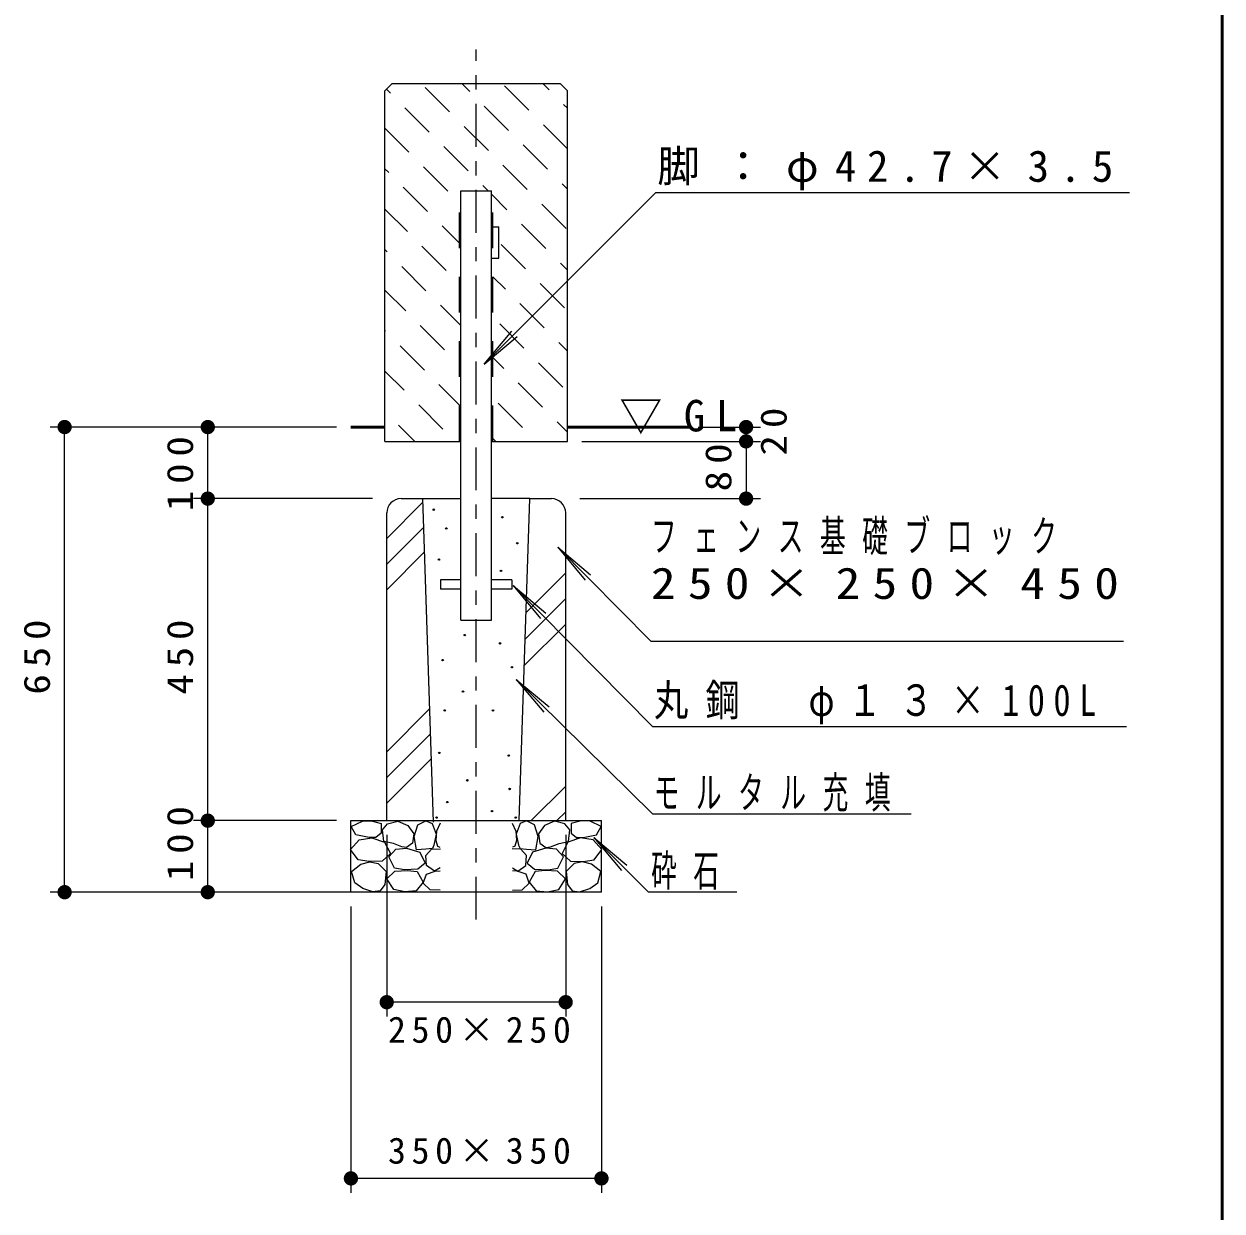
# Model space of a CAD drawing. Units: millimetres on the paper, with parts at other scales. Extents: x -385 to 0, y -594 to 267.
# Drawn here: x -83.7 to 0, y -548.9 to -466 of the extents above; entities that cross this region are included whole.
import ezdxf

# ---------------------------------------------------------------- set-up
doc = ezdxf.new("R2010")
doc.units = ezdxf.units.MM
doc.linetypes.add('USER1', pattern=[4.5, 2.5, -2])
doc.linetypes.add('USER2', pattern=[6, 3, -1, 1, -1])
doc.layers.add('LY_1', color=7, linetype='Continuous', lineweight=25)
doc.styles.add('ＭＳ ゴシック', font='')
doc.styles.get('ＭＳ ゴシック').set_extended_font_data('MS Gothic')

# ---------------------------------------------------------------- blocks, each defined once
blk = doc.blocks.new('filled_dot')
at = {"color": 0, "linetype": 'Continuous', "lineweight": -2, "const_width": 1.25}
blk.add_lwpolyline([(-0.625, 0, 1), (0.625, 0, 1)], format="xyb", close=True, dxfattribs=at)

msp = doc.modelspace()

# ---------------------------------------------------------------- linework, layer by layer
at = {"layer": 'LY_1', "lineweight": 50}
for p, q in [((0, -594), (0, -327)), ((-60.849, -494.151), (-58.474, -494.151)), ((-45.724, -494.151), (-37.173, -494.151))]:
    msp.add_line(p, q, dxfattribs=at)
at = {"layer": 'LY_1', "linetype": 'USER2', "lineweight": 13}
msp.add_line((-52.099, -528.57), (-52.099, -467.769), dxfattribs=at)
at = {"layer": 'LY_1'}
for p, q in [((-57.974, -470.151), (-58.474, -470.651)), ((-57.974, -470.151), (-46.224, -470.151)), ((-46.224, -470.151), (-45.724, -470.651)), ((-58.474, -495.151), (-58.474, -470.651)), ((-45.724, -495.151), (-45.724, -470.651)), ((-53.169, -507.651), (-53.169, -477.651)), ((-53.169, -477.651), (-51.029, -477.651)), ((-51.029, -507.651), (-51.029, -477.651)), ((-51.029, -480.151), (-50.529, -480.151)), ((-50.529, -482.351), (-50.529, -480.151)), ((-51.029, -482.351), (-50.529, -482.351)), ((-58.474, -495.151), (-53.169, -495.151)), ((-51.029, -495.151), (-45.724, -495.151)), ((-57.349, -499.151), (-55.849, -499.151)), ((-55.849, -499.151), (-53.169, -499.151)), ((-55.849, -499.151), (-55.098, -521.751)), ((-48.349, -499.151), (-51.029, -499.151)), ((-49.099, -521.651), (-48.349, -499.151)), ((-48.349, -499.151), (-46.849, -499.151)), ((-58.349, -521.651), (-58.349, -500.151)), ((-45.849, -521.651), (-45.849, -500.151)), ((-54.599, -504.826), (-54.599, -505.476)), ((-53.169, -504.826), (-54.599, -504.826)), ((-53.169, -505.476), (-54.599, -505.476)), ((-49.599, -504.826), (-51.029, -504.826)), ((-49.599, -505.476), (-51.029, -505.476)), ((-49.599, -504.826), (-49.599, -505.476)), ((-53.169, -507.651), (-51.029, -507.651)), ((-60.849, -526.651), (-60.849, -521.651)), ((-60.849, -521.651), (-43.349, -521.651)), ((-43.349, -526.651), (-43.349, -521.651)), ((-43.349, -526.651), (-60.849, -526.651))]:
    msp.add_line(p, q, dxfattribs=at)
at = {"layer": 'LY_1', "lineweight": 13}
for p, q in [((-52.552, -470.707), (-53.108, -470.151)), ((-48.423, -472.008), (-50.12, -470.311)), ((-47.008, -470.594), (-47.451, -470.151)), ((-58.096, -470.82), (-58.37, -470.546)), ((-53.966, -472.121), (-55.663, -470.424)), ((-55.381, -473.535), (-57.078, -471.838)), ((-49.837, -473.422), (-51.534, -471.725)), ((-45.724, -471.878), (-45.99, -471.612)), ((-56.795, -474.949), (-58.474, -473.27)), ((-51.251, -474.836), (-52.948, -473.139)), ((-45.724, -474.706), (-47.404, -473.026)), ((-47.122, -476.137), (-48.819, -474.44)), ((-52.665, -476.251), (-54.362, -474.554)), ((-58.209, -476.364), (-58.474, -476.098)), ((-54.08, -477.665), (-55.777, -475.968)), ((-48.536, -477.552), (-50.233, -475.855)), ((-55.494, -479.079), (-57.191, -477.382)), ((-51.265, -477.651), (-51.647, -477.269)), ((-39.546, -477.762), (-51.543, -489.758)), ((-45.724, -477.535), (-46.103, -477.156)), ((-39.546, -477.762), (-6.453, -477.762)), ((-49.95, -478.966), (-51.029, -477.886)), ((-45.821, -480.267), (-47.518, -478.57)), ((-56.908, -480.493), (-58.474, -478.927)), ((-53.169, -481.403), (-54.476, -480.097)), ((-47.235, -481.681), (-48.932, -479.984)), ((-58.322, -481.907), (-58.474, -481.755)), ((-54.193, -483.208), (-55.89, -481.511)), ((-48.649, -483.095), (-50.346, -481.398)), ((-45.724, -483.191), (-46.216, -482.699)), ((-55.607, -484.623), (-57.304, -482.926)), ((-50.063, -484.51), (-50.929, -483.643)), ((-53.169, -484.232), (-53.174, -484.227)), ((-45.934, -485.811), (-47.631, -484.114)), ((-57.021, -486.037), (-58.474, -484.584)), ((-53.169, -487.06), (-54.589, -485.641)), ((-47.348, -487.225), (-49.045, -485.528)), ((-54.306, -488.752), (-56.003, -487.055)), ((-48.762, -488.639), (-50.459, -486.942)), ((-58.435, -487.451), (-58.474, -487.412)), ((-51.543, -489.758), (-49.615, -487.46)), ((-51.543, -489.758), (-49.245, -487.83)), ((-55.72, -490.166), (-57.417, -488.469)), ((-45.724, -488.848), (-46.33, -488.243)), ((-50.176, -490.053), (-50.929, -489.3)), ((-57.134, -491.581), (-58.474, -490.24)), ((-53.169, -489.889), (-53.288, -489.77)), ((-46.047, -491.354), (-47.744, -489.657)), ((-53.169, -492.717), (-54.702, -491.185)), ((-47.461, -492.769), (-49.158, -491.072)), ((-54.419, -494.296), (-56.116, -492.599)), ((-48.875, -494.183), (-50.572, -492.486)), ((-61.849, -494.151), (-81.849, -494.151)), ((-80.849, -526.651), (-80.849, -494.151)), ((-70.849, -499.151), (-70.849, -494.151)), ((-56.392, -495.151), (-57.53, -494.013)), ((-45.724, -494.505), (-46.443, -493.787)), ((-36.599, -494.151), (-32.246, -494.151)), ((-33.246, -494.151), (-33.246, -495.151)), ((-50.735, -495.151), (-50.929, -494.957)), ((-44.724, -495.151), (-32.246, -495.151)), ((-33.246, -495.151), (-33.246, -499.151)), ((-59.349, -499.151), (-71.849, -499.151)), ((-70.849, -521.651), (-70.849, -499.151)), ((-58.349, -501.932), (-55.84, -499.423)), ((-44.849, -499.151), (-32.246, -499.151)), ((-58.349, -503.728), (-55.783, -501.161)), ((-58.349, -505.524), (-55.725, -502.899)), ((-46.397, -502.541), (-44.48, -504.849)), ((-46.397, -502.541), (-44.109, -504.481)), ((-39.893, -509.11), (-46.397, -502.541)), ((-48.615, -507.103), (-45.849, -504.338)), ((-49.518, -505.217), (-47.605, -507.528)), ((-49.518, -505.217), (-47.233, -507.161)), ((-39.785, -515.08), (-49.518, -505.217)), ((-48.676, -508.961), (-45.849, -506.134)), ((-48.738, -510.819), (-45.849, -507.93)), ((-39.893, -509.11), (-6.893, -509.11)), ((-49.317, -511.793), (-47.37, -514.076)), ((-49.317, -511.793), (-47.003, -513.703)), ((-39.788, -521.173), (-49.317, -511.793)), ((-58.349, -516.838), (-55.361, -513.849)), ((-39.785, -515.08), (-6.683, -515.08)), ((-58.349, -518.634), (-55.303, -515.587)), ((-58.349, -520.43), (-55.245, -517.325)), ((-48.257, -521.651), (-45.849, -519.243)), ((-46.461, -521.651), (-45.849, -521.039)), ((-39.788, -521.173), (-21.71, -521.173)), ((-61.849, -521.651), (-71.849, -521.651)), ((-70.849, -526.651), (-70.849, -521.651)), ((-58.349, -522.651), (-58.349, -535.338)), ((-45.849, -522.651), (-45.849, -535.338)), ((-43.871, -522.84), (-41.945, -525.139)), ((-43.871, -522.84), (-41.575, -524.77)), ((-40.089, -526.628), (-43.871, -522.84)), ((-56.372, -526.651), (-81.849, -526.651)), ((-40.089, -526.628), (-33.885, -526.628)), ((-60.849, -527.651), (-60.849, -547.651)), ((-43.349, -527.651), (-43.349, -547.651)), ((-45.849, -534.338), (-58.349, -534.338)), ((-43.349, -546.651), (-60.849, -546.651))]:
    msp.add_line(p, q, dxfattribs=at)
at = {"layer": 'LY_1', "linetype": 'USER1', "lineweight": 13}
for p, q in [((-53.269, -495.151), (-53.269, -477.651)), ((-50.929, -495.151), (-50.929, -477.651))]:
    msp.add_line(p, q, dxfattribs=at)
at = {"layer": 'LY_1'}
for points in [[(-59.583, -522.826), (-60.499, -522.652), (-60.834, -522.058), (-60.053, -521.698), (-59.446, -521.661), (-58.74, -521.859), (-58.728, -522.516), (-59.099, -522.838)], [(-57.291, -523.482), (-57.885, -523.247), (-58.542, -523.098), (-58.641, -522.305), (-58.294, -521.884), (-57.576, -521.686), (-56.869, -521.983), (-56.448, -522.578), (-56.547, -523.222), (-56.969, -523.52)], [(-55.16, -523.606), (-55.618, -523.656), (-56.275, -523.681), (-56.423, -522.764), (-56.176, -521.934), (-55.618, -521.661), (-55.172, -521.847), (-54.887, -522.603), (-55.048, -523.358)], [(-49.039, -523.606), (-48.581, -523.656), (-47.924, -523.681), (-47.776, -522.764), (-48.023, -521.934), (-48.581, -521.661), (-49.027, -521.847), (-49.312, -522.603), (-49.151, -523.358)], [(-46.908, -523.482), (-46.314, -523.247), (-45.657, -523.098), (-45.558, -522.305), (-45.905, -521.884), (-46.623, -521.686), (-47.33, -521.983), (-47.751, -522.578), (-47.652, -523.222), (-47.23, -523.52)], [(-44.616, -522.826), (-43.699, -522.652), (-43.365, -522.058), (-44.145, -521.698), (-44.753, -521.661), (-45.459, -521.859), (-45.471, -522.516), (-45.099, -522.838)], [(-59.583, -524.498), (-60.351, -524.387), (-60.871, -523.668), (-60.276, -522.987), (-59.384, -522.863), (-58.505, -523.148), (-58.096, -523.953), (-58.678, -524.474)], [(-44.616, -524.498), (-43.848, -524.387), (-43.328, -523.668), (-43.922, -522.987), (-44.815, -522.863), (-45.694, -523.148), (-46.103, -523.953), (-45.521, -524.474)], [(-57.117, -525.093), (-57.799, -524.969), (-58.195, -524.189), (-57.712, -523.643), (-56.969, -523.569), (-56.039, -523.854), (-55.668, -524.622), (-56.176, -525.031)], [(-47.082, -525.093), (-46.4, -524.969), (-46.004, -524.189), (-46.487, -523.643), (-47.23, -523.569), (-48.16, -523.854), (-48.531, -524.622), (-48.023, -525.031)], [(-59.322, -526.617), (-60.029, -526.394), (-60.586, -525.997), (-60.809, -525.217), (-60.153, -524.684), (-59.528, -524.539), (-58.938, -524.647), (-58.393, -525.204), (-58.48, -526.121), (-58.802, -526.567)], [(-44.876, -526.617), (-44.17, -526.394), (-43.613, -525.997), (-43.39, -525.217), (-44.046, -524.684), (-44.671, -524.539), (-45.261, -524.647), (-45.806, -525.204), (-45.719, -526.121), (-45.397, -526.567)], [(-57.08, -526.63), (-57.861, -526.469), (-58.331, -525.713), (-57.774, -525.18), (-56.907, -525.131), (-56.225, -525.217), (-55.804, -525.948), (-56.299, -526.568)], [(-47.119, -526.63), (-46.338, -526.469), (-45.868, -525.713), (-46.425, -525.18), (-47.292, -525.131), (-47.974, -525.217), (-48.395, -525.948), (-47.899, -526.568)]]:
    msp.add_lwpolyline(points, close=True, dxfattribs=at)
for points in [[(-54.615, -521.822), (-54.875, -522.392), (-54.924, -523.049), (-54.8, -523.433), (-54.639, -523.495)], [(-49.584, -521.822), (-49.324, -522.392), (-49.275, -523.049), (-49.399, -523.433), (-49.56, -523.495)], [(-54.627, -524.957), (-55.011, -525.192), (-55.569, -524.796), (-55.606, -524.089), (-55.222, -523.656), (-54.602, -523.619)], [(-49.572, -524.957), (-49.188, -525.192), (-48.63, -524.796), (-48.593, -524.089), (-48.977, -523.656), (-49.597, -523.619)], [(-54.627, -526.518), (-55.308, -526.493), (-55.804, -526.022), (-55.581, -525.403), (-54.961, -525.192), (-54.627, -525.155)], [(-49.572, -526.518), (-48.891, -526.493), (-48.395, -526.022), (-48.618, -525.403), (-49.238, -525.192), (-49.572, -525.155)]]:
    msp.add_lwpolyline(points, dxfattribs=at)
for centre in [(-55.066, -499.925), (-50.272, -500.453), (-54.187, -501.238), (-49.228, -502.27), (-54.703, -503.407), (-50.365, -504.204), (-52.895, -508.691), (-50.426, -509.265), (-54.442, -510.437), (-49.603, -510.936), (-53.02, -512.632), (-54.292, -513.954), (-50.925, -513.954), (-54.676, -516.919), (-49.825, -517.103), (-52.717, -518.835), (-49.762, -519.439), (-54.117, -520.354), (-50.993, -520.986), (-54.867, -521.437), (-49.332, -521.437)]:
    msp.add_circle(centre, 0.05, dxfattribs=at)
for centre, start, end in [((-57.349, -500.151), 90, 180), ((-46.849, -500.151), 0, 90)]:
    msp.add_arc(centre, 1, start, end, dxfattribs=at)

# ---------------------------------------------------------------- block references
at = {"layer": 'LY_1', "lineweight": 13, "xscale": 0.4, "yscale": 0.4}
for p, rotation in [((-80.849, -494.151), 270), ((-70.849, -494.151), 270), ((-33.246, -494.151), 270), ((-33.246, -495.151), 270), ((-33.246, -495.151), 90), ((-70.849, -499.151), 90), ((-70.849, -499.151), 270), ((-33.246, -499.151), 90), ((-70.849, -521.651), 90), ((-70.849, -521.651), 270), ((-80.849, -526.651), 90), ((-70.849, -526.651), 90), ((-45.849, -534.338), 180), ((-43.349, -546.651), 180)]:
    msp.add_blockref('filled_dot', p, dxfattribs=dict(at, rotation=rotation))
for p in [(-58.349, -534.338), (-60.849, -546.651)]:
    msp.add_blockref('filled_dot', p, dxfattribs=at)

# ---------------------------------------------------------------- texts
at = {"layer": 'LY_1', "style": 'ＭＳ ゴシック'}
for s, insert, char_height, attachment_point in [('\\T1.5;脚：φ42.7×3.5', (-39.453, -477.612), 2.199, 7), ('\\T1.5;▽GL', (-42.099, -494.651), 2.199, 7), ('\\T1.64;\\W0.6;フェンス基礎ブロック', (-39.893, -500.66), 2.199, 1), ('\\T1.5;\\W1.15;250×250×450', (-39.893, -503.96), 2.199, 1), ('\\T1.5;\\W0.8;丸鋼\u3000φ１３×100L', (-39.683, -514.93), 2.199, 7), ('\\T1.64;\\W0.6;モルタル充填', (-39.71, -521.023), 2.199, 7), ('\\T1.64;\\W0.6;砕石', (-39.885, -526.478), 2.199, 7), ('\\T1.32;250×250', (-51.675, -535.338), 1.833, 2), ('\\T1.32;350×350', (-51.675, -545.651), 1.833, 8)]:
    msp.add_mtext(s, dxfattribs=dict(at, insert=insert, char_height=char_height, attachment_point=attachment_point))
at = {"layer": 'LY_1', "char_height": 1.833, "rotation": 90, "style": 'ＭＳ ゴシック'}
for s, insert, attachment_point in [('\\T1.34;\\W1.15;20', (-32.246, -494.223), 2), ('\\T1.33;\\W1.15;100', (-71.849, -497.171), 8), ('\\T1.34;\\W1.15;80', (-34.246, -496.723), 8), ('\\T1.33;\\W1.15;650', (-81.849, -509.986), 8), ('\\T1.33;\\W1.15;450', (-71.849, -509.986), 8), ('\\T1.33;\\W1.15;100', (-71.849, -523.02), 8)]:
    msp.add_mtext(s, dxfattribs=dict(at, insert=insert, attachment_point=attachment_point))

doc.saveas('drawing.dxf')
